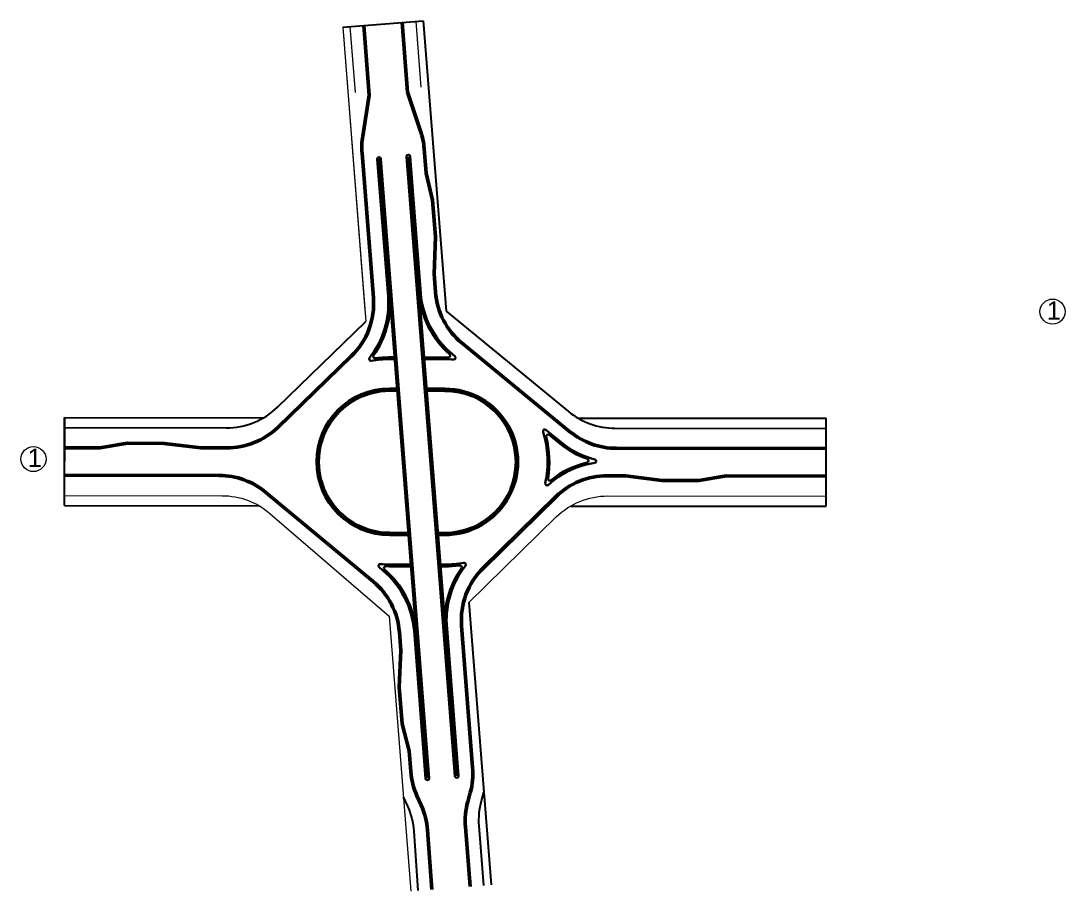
# Model space of a CAD drawing. Header units: millimetres. Extents: x -2123 to 5424, y -1286 to 835.
# Drawn here: x 3623 to 4192, y -1286 to -811 of the extents above; entities that cross this region are included whole.
import ezdxf

# ---------------------------------------------------------------- set-up
doc = ezdxf.new("R2010")
doc.units = ezdxf.units.MM
for name, color, linetype, lineweight in [('вертикалка', 6, 'Continuous', 15), ('Дор. Розм.', 7, 'Continuous', 50), ('дорога', 126, 'Continuous', 25), ('Текст', 7, 'Continuous', 15)]:
    doc.layers.add(name, color=color, linetype=linetype, lineweight=lineweight)
doc.styles.get("Standard").update_dxf_attribs({"font": 'arial.ttf'})

msp = doc.modelspace()

# ---------------------------------------------------------------- linework, layer by layer
at = {"layer": 'вертикалка', "color": 5, "lineweight": 20}
msp.add_lwpolyline([(4057.674, -1044.534), (3997.674, -1044.466)], dxfattribs=at)
at = {"layer": 'Дор. Розм.', "color": 18, "true_color": 0x000000, "elevation": 205}
for points in [[(3809.765, -813.877), (3812.743, -851.758)], [(3830.7, -812.232), (3833.679, -850.113)]]:
    msp.add_lwpolyline(points, dxfattribs=at)
at = {"layer": 'Дор. Розм.', "color": 18, "true_color": 0x000000}
for points in [[(3720.993, -1044.221), (3735.039, -1044.237, 0.194947), (3762.901, -1032.982), (3803.022, -994.156, 0.2237162), (3815.082, -962.272), (3808.879, -883.473, -0.0585458), (3809.237, -874.145), (3812.743, -851.758)], [(3843.809, -894.364), (3842.761, -881.022, 0.0611437), (3840.82, -871.471), (3833.679, -850.113)], [(4061.865, -1044.539), (3947.548, -1044.409, -0.1731783), (3922.223, -1035.334), (3863.418, -987.09, -0.204102), (3848.911, -959.298), (3848.117, -949.19)], [(3828.047, -1012.773), (3824.006, -1012.768, 1), (3824.007, -1090.768), (3834.128, -1090.78)], [(3850.263, -1090.798), (3854.007, -1090.802, 1), (3854.006, -1012.802), (3844.105, -1012.791)], [(3646.67, -1059.137), (3730.976, -1059.233, -0.1747608), (3756.49, -1068.464), (3814.914, -1116.998, -0.2024604), (3829.231, -1144.627), (3830.04, -1154.594)], [(3867.789, -1283.331), (3865.234, -1250.815, -0.0861799), (3866.512, -1237.187), (3867.888, -1232.128, 0.0860988), (3869.167, -1218.513), (3863.123, -1141.277, -0.2220612), (3875.003, -1109.569), (3914.527, -1070.835, -0.196584), (3942.57, -1059.403), (3952.57, -1059.415)], [(3834.49, -1209.414), (3835.404, -1220.68, 0.0856233), (3838.793, -1233.851), (3841.128, -1239.044, -0.088113), (3844.547, -1252.61), (3846.853, -1284.976)]]:
    msp.add_lwpolyline(points, format="xyb", dxfattribs=at)
for points in [[(3848.116, -949.195), (3848.99, -929.058), (3847.372, -909.124), (3843.809, -894.364)], [(3665.993, -1044.159), (3680.996, -1041.676), (3700.996, -1041.698), (3720.993, -1044.221)], [(3646.687, -1044.137), (3665.993, -1044.159)], [(3952.57, -1059.415), (3972.567, -1061.937), (3992.567, -1061.96), (4007.57, -1059.477)], [(4007.57, -1059.477), (4061.847, -1059.539)], [(3830.04, -1154.594), (3829.166, -1174.731), (3830.784, -1194.665), (3834.49, -1209.414)]]:
    msp.add_lwpolyline(points, dxfattribs=at)
at = {"layer": 'дорога', "color": 18, "true_color": 0x000000, "elevation": 205}
for points in [[(3798.332, -814.782), (3842.22, -811.327)], [(3842.22, -811.327), (3854.652, -969.552)]]:
    msp.add_lwpolyline(points, dxfattribs=at)
at = {"layer": 'дорога', "color": 18, "lineweight": 20, "true_color": 0x000000}
for points, elevation in [([(3838.178, -811.649), (3841, -847.499)], 205), ([(3798.331, -814.775), (3810.462, -968.865)], 205), ([(3798.331, -814.775), (3810.971, -975.331)], 410), ([(3802.288, -814.464), (3805.11, -850.313)], 205)]:
    msp.add_lwpolyline(points, dxfattribs=dict(at, elevation=elevation))
at = {"layer": 'дорога', "color": 18, "lineweight": 30, "true_color": 0x000000}
for points in [[(3826.721, -995.771), (3824.019, -995.768, 0.0454406), (3813.901, -996.688, -0.6910335), (3812.934, -995.086, 0.1884433), (3823.058, -961.644), (3817.129, -886.724)], [(3826.643, -994.771), (3824.02, -994.768, 0.0346879), (3816.137, -995.314, -0.657273), (3815.183, -993.746, 0.1755557), (3824.055, -961.566), (3818.126, -886.645)], [(3842.684, -994.789), (3854.016, -994.802, -0.0081577), (3855.875, -994.833, 0.7051647), (3856.565, -993.08, -0.1961488), (3839.938, -960.003), (3834.077, -885.398)], [(3842.763, -995.79), (3854.015, -995.802, -0.0213822), (3858.798, -996.008, 0.7368781), (3859.517, -994.238), (3858.344, -993.275, -0.204102), (3840.935, -959.925), (3835.074, -885.32)], [(3827.969, -1011.773), (3824.007, -1011.768, 1), (3824.007, -1091.768), (3834.206, -1091.78)], [(3853.916, -1091.802, 1.0011386), (3854.007, -1011.802), (3844.026, -1011.791)], [(3910.439, -1064.378), (3910.439, -1064.378, -0.1506806), (3935.737, -1052.391, 0.8203817), (3935.841, -1050.432, -0.1096948), (3917.466, -1041.132), (3909.128, -1034.291, 0.7429456), (3907.538, -1035.358, -0.1274954), (3908.786, -1063.433, 0.7297342), (3910.439, -1064.378, 0.0084207), (3910.439, -1064.378), (3910.439, -1064.378)], [(3843.544, -1224.439), (3837.206, -1143.999, 0.2024604), (3820.026, -1110.844), (3818.167, -1109.3, -0.7367126), (3818.897, -1107.535, 0.0228117), (3823.999, -1107.768), (3835.399, -1107.781)], [(3838.169, -1142.62, 0.1888171), (3821.155, -1110.487, -0.711393), (3821.842, -1108.727, 0.0094633), (3823.999, -1108.768), (3835.531, -1108.781)], [(3861.529, -1222.954), (3855, -1138.099, -0.1680787), (3865.284, -1108.447, 0.6925365), (3864.314, -1106.846, -0.0468383), (3853.891, -1107.802), (3851.605, -1107.8)], [(3860.532, -1223.031), (3854, -1138.137, -0.1554117), (3863.027, -1109.798, 0.6585425), (3862.069, -1108.229, -0.0360204), (3853.889, -1108.802), (3851.684, -1108.8)]]:
    msp.add_lwpolyline(points, format="xyb", dxfattribs=at)
for points in [[(3845.539, -1224.297), (3819.123, -886.567)], [(3833.078, -885.386), (3833.078, -885.386), (3859.534, -1223.102)], [(3844.541, -1224.368), (3824.059, -961.621)], [(3854, -1138.137), (3839.94, -960.021)], [(3850.342, -1091.798), (3854.007, -1091.802)]]:
    msp.add_lwpolyline(points, dxfattribs=at)
at = {"layer": 'дорога', "color": 18, "true_color": 0x000000}
for points in [[(3854.652, -969.552), (3921.427, -1024.333, 0.1731783), (3946.752, -1033.408), (4061.877, -1033.539)], [(3646.7, -1033.137), (3734.902, -1033.237, 0.194947), (3762.764, -1021.982), (3810.971, -975.331)], [(3831.316, -1234.439), (3833.651, -1239.632, -0.088113), (3837.07, -1253.197), (3839.376, -1285.564)], [(3875.266, -1282.744), (3872.711, -1250.227, -0.0861799), (3873.989, -1236.6), (3875.28, -1231.853)]]:
    msp.add_lwpolyline(points, format="xyb", dxfattribs=at)
for points in [[(3646.652, -1075.637), (3646.706, -1027.637)], [(3646.706, -1027.637), (3646.679, -1051.637)], [(3646.706, -1027.637), (3755.151, -1027.76)], [(3926.516, -1027.885), (4061.827, -1028.039)], [(4061.829, -1076.039), (4061.883, -1028.039)], [(3646.652, -1075.637), (3752.825, -1075.757)], [(3922.53, -1075.88), (4061.829, -1076.039)], [(3867.155, -1128.454), (3879.254, -1282.43)]]:
    msp.add_lwpolyline(points, dxfattribs=at)
at = {"layer": 'дорога', "color": 18, "lineweight": 30, "true_color": 0x000000}
msp.add_lwpolyline([(3911.901, -1061.794, -0.1145303), (3931.598, -1052.15, 0.7525381), (3931.701, -1050.231, -0.088527), (3916.832, -1041.905), (3910.935, -1037.068, 0.7218454), (3909.331, -1038.081, -0.1010113), (3910.282, -1060.86, 0.6891923)], format="xyb", close=True, dxfattribs=at)
at = {"layer": 'дорога', "color": 18, "lineweight": 20, "true_color": 0x000000}
for points in [[(3646.658, -1070.137), (3732.589, -1070.234, -0.1795847), (3758.674, -1079.95), (3823.585, -1135.958)], [(3867.155, -1128.454), (3914.738, -1081.832, -0.1965582), (3942.778, -1070.403), (4061.835, -1070.539)]]:
    msp.add_lwpolyline(points, format="xyb", dxfattribs=at)
for points in [[(3823.585, -1135.958), (3835.388, -1285.877)], [(3845.538, -1224.289), (3840.376, -1158.277)]]:
    msp.add_lwpolyline(points, dxfattribs=at)
at = {"layer": 'дорога', "color": 18, "lineweight": 30, "true_color": 0x000000}
for centre, start, end in [((3818.126, -886.644, -205), 4.39046, 184.59611), ((3834.074, -885.306), 359.18042, 184.59611), ((3860.532, -1223.031), 184.07011, 4.90927), ((3844.541, -1224.368), 184.07011, 4.91647)]:
    msp.add_arc(centre, 1, start, end, dxfattribs=at)
at = {"layer": 'Текст', "color": 18, "lineweight": 20, "true_color": 0x000000}
for centre in [(4185.335, -969.878, -1.649), (3629.727, -1050.281, 198.351)]:
    msp.add_circle(centre, 6.847, dxfattribs=at)

# ---------------------------------------------------------------- texts
at = {"layer": 'Текст', "color": 18, "true_color": 0x000000, "char_height": 10, "attachment_point": 1}
for insert in [(4182.149, -964.232, -1.649), (3626.541, -1044.634, 198.351)]:
    msp.add_mtext_dynamic_manual_height_columns('1', width=4.68276, gutter_width=12.5, heights=[0], dxfattribs=dict(at, insert=insert))

doc.saveas('drawing.dxf')
